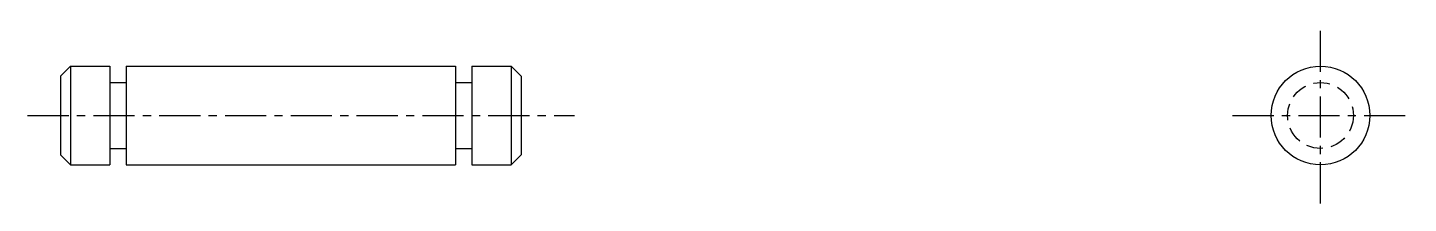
# Model space of a CAD drawing. Extents: x 0 to 70, y 46 to 184.
# Drawn here: x 27.74 to 69.7, y 178.82 to 184.16 of the extents above; entities outside this region: 2.
import ezdxf

# ---------------------------------------------------------------- set-up
doc = ezdxf.new("R2010")
doc.units = 0
doc.linetypes.add('CENTER', pattern=[2, 1.25, -0.25, 0.25, -0.25])
doc.linetypes.add('DASHED', pattern=[0.75, 0.5, -0.25])
doc.layers.get('0').update_dxf_attribs({"linetype": 'CONTINUOUS'})
doc.layers.add('CENTER', color=1, linetype='CENTER')

msp = doc.modelspace()

# ---------------------------------------------------------------- linework, layer by layer
at = {"color": 7, "linetype": 'CONTINUOUS'}
for p, q in [((28.74, 182.687), (29.04, 182.987)), ((29.04, 182.987), (30.24, 182.987)), ((29.04, 182.987), (29.04, 179.987)), ((30.24, 182.987), (30.24, 179.987)), ((30.74, 182.987), (40.74, 182.987)), ((30.74, 182.987), (30.74, 179.987)), ((40.74, 182.987), (40.74, 179.987)), ((41.24, 182.987), (41.24, 179.987)), ((41.24, 182.987), (42.44, 182.987)), ((42.44, 182.987), (42.74, 182.687)), ((42.44, 182.987), (42.44, 179.987)), ((28.74, 182.687), (28.74, 180.287)), ((42.74, 182.687), (42.74, 180.287)), ((30.24, 182.487), (30.74, 182.487)), ((40.74, 182.487), (41.24, 182.487)), ((30.24, 180.487), (30.74, 180.487)), ((40.74, 180.487), (41.24, 180.487)), ((29.04, 179.987), (28.74, 180.287)), ((42.74, 180.287), (42.44, 179.987)), ((29.04, 179.987), (30.24, 179.987)), ((30.74, 179.987), (40.74, 179.987)), ((33.24, 179.987), (33.24, 179.987)), ((35.74, 179.987), (35.74, 179.987)), ((41.24, 179.987), (42.44, 179.987))]:
    msp.add_line(p, q, dxfattribs=at)
msp.add_circle((67.033, 181.487), 1.5, dxfattribs=at)
at = {"color": 3, "linetype": 'DASHED'}
msp.add_circle((67.033, 181.487), 1, dxfattribs=at)
at = {"layer": 'CENTER', "color": 1, "linetype": 'CENTER'}
for p, q in [((67.033, 178.815), (67.033, 184.158)), ((27.74, 181.487), (44.361, 181.487)), ((64.361, 181.487), (69.704, 181.487))]:
    msp.add_line(p, q, dxfattribs=at)

# ---------------------------------------------------------------- texts
at = {"color": 7, "linetype": 'CONTINUOUS'}
for s, p in [('CDG 3-10', (-0.983, 76.313)), ('CDG03', (-0.983, 46.313))]:
    msp.add_text(s, height=8, dxfattribs=at).set_placement(p)

doc.saveas('drawing.dxf')
